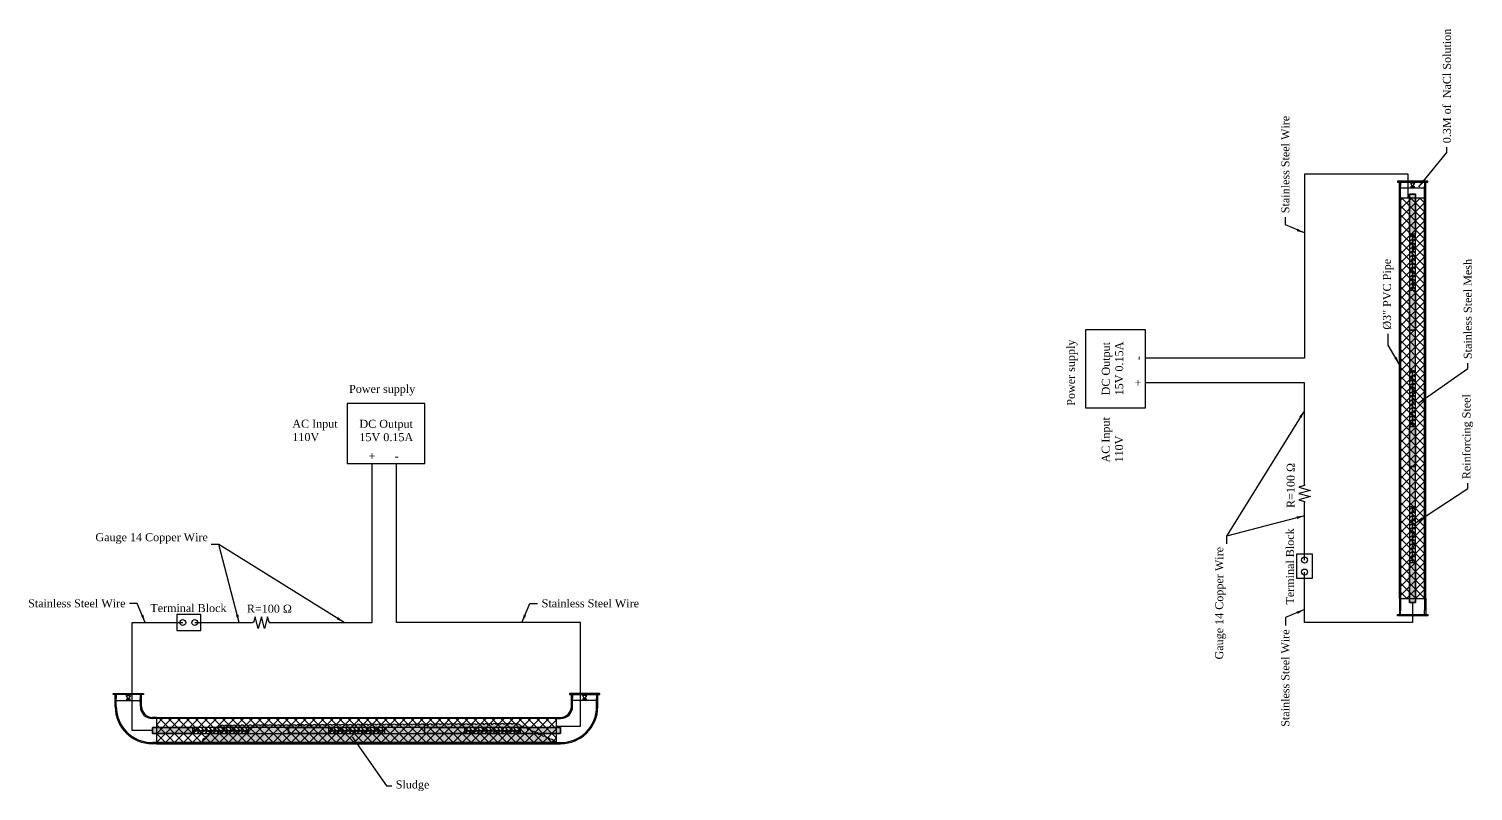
# Model space of a CAD drawing. Header units: metres. Extents: x -35 to 1129, y -141 to 51.
# Drawn here: x 948.3 to 1128.7, y -44.2 to 51 of the extents above; entities that cross this region are included whole.
import ezdxf

# ---------------------------------------------------------------- set-up
doc = ezdxf.new("R2010")
doc.units = ezdxf.units.M
for name, color, linetype in [('L01', 1, 'Continuous'), ('L02', 2, 'Continuous'), ('L03', 3, 'Continuous'), ('L04', 4, 'Continuous'), ('L05', 5, 'Continuous'), ('L252', 252, 'Continuous')]:
    doc.layers.add(name, color=color, linetype=linetype)
doc.styles.add('TNR', font='times.ttf')
doc.linetypes.add('ZIGZAG', pattern='A,0.00254,-5.08,[131,ltypeshp.shx,S=5.08,R=0,X=-5.08,Y=0],-10.16,[131,ltypeshp.shx,S=5.08,R=180,X=5.08,Y=0],-5.08', length=20.32254)
doc.dimstyles.new('Annnotation_01', dxfattribs={"dimtxt": 1, "dimasz": 1, "dimexe": 0.25, "dimexo": 0.25, "dimgap": 0.5, "dimtad": 0, "dimtih": 1, "dimtoh": 1, "dimdec": 4, "dimzin": 0, "dimdsep": 46, "dimtxsty": 'TNR', "dimcen": 0.25, "dimadec": 0, "dimazin": 0, "dimtfac": 1, "dimtdec": 4, "dimtofl": 0, "dimtmove": 0, "dimatfit": 3, "dimfxl": 1, "dimtolj": 1, "dimtzin": 0, "dimarcsym": 0})
doc.dimstyles.new('Annnotation_02', dxfattribs={"dimtxt": 0.25, "dimasz": 0.25, "dimexe": 0.0625, "dimexo": 0.0625, "dimgap": 0.125, "dimtad": 0, "dimtih": 1, "dimtoh": 1, "dimdec": 4, "dimzin": 0, "dimdsep": 46, "dimtxsty": 'TNR', "dimcen": 0.0625, "dimclrd": 1, "dimclre": 1, "dimclrt": 3, "dimazin": 0, "dimtfac": 1, "dimtdec": 4, "dimtofl": 0, "dimtmove": 0, "dimatfit": 3, "dimfxl": 1, "dimtfillclr": 1, "dimtolj": 1, "dimtzin": 0, "dimarcsym": 0})

msp = doc.modelspace()

# ---------------------------------------------------------------- hatches: boundary and pattern name
at = {"layer": 'L01'}
h = msp.add_hatch(dxfattribs=at)
h.set_pattern_fill('ANSI37', color=256, scale=0.25, angle=180)
h.set_pattern_definition([(225, (1082.7891, -15.1103), (0.561266, -0.561266), []), (315, (1082.7891, -15.1103), (0.561266, 0.561266), [])])
h.paths.add_polyline_path([(1122.63825, 29.81792), (1119.63825, 29.81792), (1119.63825, -20.18208), (1122.63825, -20.18208)])
h = msp.add_hatch(dxfattribs=at)
h.set_pattern_fill('ANSI37', color=256, scale=0.25, angle=90)
h.set_pattern_definition([(135, (969.2787, 1.6671), (-0.561266, -0.561266), []), (225, (969.2787, 1.6671), (0.561266, -0.561266), [])])
h.paths.add_polyline_path([(1014.20694, -38.18208), (1014.20694, -35.18208), (964.20694, -35.18208), (964.20694, -38.18208)])
at = {"layer": 'L05'}
h = msp.add_hatch(color=251, dxfattribs=at)
h.dxf.hatch_style = 1
h.paths.add_polyline_path([(1121.51325, 30.31792), (1120.76325, 30.31792), (1120.76325, 25.31792), (1121.51325, 25.31792)])
h = msp.add_hatch(color=251, dxfattribs=at)
h.dxf.hatch_style = 1
h.paths.add_polyline_path([(1121.51325, 18.31792), (1120.76325, 18.31792), (1120.76325, 13.31792), (1121.51325, 13.31792)])
h = msp.add_hatch(color=251, dxfattribs=at)
h.dxf.hatch_style = 1
h.paths.add_polyline_path([(1121.51325, 13.31792), (1120.76325, 13.31792), (1120.76325, 8.31792), (1121.51325, 8.31792)])
h = msp.add_hatch(color=251, dxfattribs=at)
h.dxf.hatch_style = 1
h.paths.add_polyline_path([(1121.51325, 1.31792), (1120.76325, 1.31792), (1120.76325, -3.68208), (1121.51325, -3.68208)])
h = msp.add_hatch(color=251, dxfattribs=at)
h.dxf.hatch_style = 1
h.paths.add_polyline_path([(1121.51325, -3.68208), (1120.76325, -3.68208), (1120.76325, -8.68208), (1121.51325, -8.68208)])
h = msp.add_hatch(color=251, dxfattribs=at)
h.dxf.hatch_style = 1
h.paths.add_polyline_path([(1121.51325, -15.68208), (1120.76325, -15.68208), (1120.76325, -20.68208), (1121.51325, -20.68208)])
h = msp.add_hatch(color=251, dxfattribs=at)
h.dxf.hatch_style = 1
h.paths.add_polyline_path([(968.70694, -37.05708), (968.70694, -36.30708), (963.70694, -36.30708), (963.70694, -37.05708)])
h = msp.add_hatch(color=251, dxfattribs=at)
h.dxf.hatch_style = 1
h.paths.add_polyline_path([(980.70694, -37.05708), (980.70694, -36.30708), (975.70694, -36.30708), (975.70694, -37.05708)])
h = msp.add_hatch(color=251, dxfattribs=at)
h.dxf.hatch_style = 1
h.paths.add_polyline_path([(985.70694, -37.05708), (985.70694, -36.30708), (980.70694, -36.30708), (980.70694, -37.05708)])
h = msp.add_hatch(color=251, dxfattribs=at)
h.dxf.hatch_style = 1
h.paths.add_polyline_path([(997.70694, -37.05708), (997.70694, -36.30708), (992.70694, -36.30708), (992.70694, -37.05708)])
h = msp.add_hatch(color=251, dxfattribs=at)
h.dxf.hatch_style = 1
h.paths.add_polyline_path([(1002.70694, -37.05708), (1002.70694, -36.30708), (997.70694, -36.30708), (997.70694, -37.05708)])
h = msp.add_hatch(color=251, dxfattribs=at)
h.dxf.hatch_style = 1
h.paths.add_polyline_path([(1014.70694, -37.05708), (1014.70694, -36.30708), (1009.70694, -36.30708), (1009.70694, -37.05708)])
at = {"layer": 'L252', "transparency": 33554526}
h = msp.add_hatch(color=256, dxfattribs=at)
h.dxf.hatch_style = 1
h.paths.add_polyline_path([(1010.64884, -36.58877, 0.52056705), (1010.1925, -36.38443, 0.52056705), (1009.73616, -36.18008, 0.52056705), (1009.17588, -35.92919, 0.52056705), (1008.67588, -35.93194, 0.52056705), (1008.17589, -35.93469, 0.52056705), (1007.6759, -35.93745, 0.52056705), (1007.17591, -35.9402, 0.52056705), (1006.67591, -35.94295, 0.52056705), (1006.17592, -35.9457, 0.52056705), (1005.67593, -35.94846, 0.52056705), (1005.17594, -35.95121, 0.52056705), (1004.67594, -35.95396, 0.52056705), (1004.17595, -35.95672, 0.52056705), (1003.67596, -35.95947, 0.52056705), (1003.17597, -35.96222, 0.52056705), (1002.67597, -35.96498, 0.52056705), (1002.17598, -35.96773, 0.52056705), (1001.67599, -35.97048, 0.52056705), (1001.176, -35.97323, 0.52056705), (1000.67601, -35.97599, 0.52056705), (1000.17601, -35.97874, 0.52056705), (999.67602, -35.98149, 0.52056705), (999.17603, -35.98425, 0.52056705), (998.67604, -35.987, 0.52056705), (998.17604, -35.98975, 0.52056705), (997.67605, -35.9925, 0.52056705), (997.17606, -35.99526, 0.52056705), (996.67607, -35.99801, 0.52056705), (996.17607, -36.00076, 0.52056705), (995.67608, -36.00352, 0.52056705), (995.17609, -36.00627, 0.52056705), (994.6761, -36.00902, 0.52056705), (994.1761, -36.01178, 0.52056705), (993.67611, -36.01453, 0.52056705), (993.17612, -36.01728, 0.52056705), (992.67613, -36.02003, 0.52056705), (992.17613, -36.02279, 0.52056705), (991.67614, -36.02554, 0.52056705), (991.17615, -36.02829, 0.52056705), (990.67616, -36.03105, 0.52056705), (990.17616, -36.0338, 0.52056705), (989.67617, -36.03655, 0.52056705), (989.17618, -36.03931, 0.52056705), (988.67619, -36.04206, 0.52056705), (988.17619, -36.04481, 0.52056705), (987.6762, -36.04756, 0.52056705), (987.17621, -36.05032, 0.52056705), (986.67622, -36.05307, 0.52056705), (986.17622, -36.05582, 0.52056705), (985.67623, -36.05858, 0.52056705), (985.17624, -36.06133, 0.52056705), (984.67625, -36.06408, 0.52056705), (984.17626, -36.06684, 0.52056705), (983.67626, -36.06959, 0.52056705), (983.17627, -36.07234, 0.52056705), (982.67628, -36.07509, 0.52056705), (982.17629, -36.07785, 0.52056705), (981.67629, -36.0806, 0.52056705), (981.1763, -36.08335, 0.52056705), (980.67631, -36.08611, 0.52056705), (980.17632, -36.08886, 0.52056705), (979.67632, -36.09161, 0.52056705), (979.17633, -36.09436, 0.52056705), (978.67634, -36.09712, 0.52056705), (978.17635, -36.09987, 0.52056705), (977.67635, -36.10262, 0.52056705), (977.17636, -36.10538, 0.52056705), (976.67637, -36.10813, 0.52056705), (976.17638, -36.11088, 0.52056705), (975.67638, -36.11364, 0.52056705), (975.17639, -36.11639, 0.52056705), (974.6764, -36.11914, 0.52056705), (974.17641, -36.12189, 0.52056705), (973.67641, -36.12465, 0.52056705), (973.17642, -36.1274, 0.52056705), (972.67643, -36.13015, 0.52056705), (972.17644, -36.13291, 0.52056705), (971.75376, -36.32796, 0.52056705), (971.39103, -36.67209, 0.52056705), (971.0283, -37.01622, 0.52056705), (970.66557, -37.36035, 0.52056705), (970.30284, -37.70448, 0.52056705), (969.9401, -38.04861, 0.52056705), (970.10549, -38.18208, 0.52056705), (970.60549, -38.18208, 0.52056705), (971.10549, -38.18208, 0.52056705), (971.60549, -38.18208, 0.52056705), (972.10549, -38.18208, 0.52056705), (972.60549, -38.18208, 0.52056705), (973.10549, -38.18208, 0.52056705), (973.60549, -38.18208, 0.52056705), (974.10549, -38.18208, 0.52056705), (974.60549, -38.18208, 0.52056705), (975.10549, -38.18208, 0.52056705), (975.60549, -38.18208, 0.52056705), (976.10549, -38.18208, 0.52056705), (976.60549, -38.18208, 0.52056705), (977.10549, -38.18208, 0.52056705), (977.60549, -38.18208, 0.52056705), (978.10549, -38.18208, 0.52056705), (978.60549, -38.18208, 0.52056705), (979.10549, -38.18208, 0.52056705), (979.60549, -38.18208, 0.52056705), (980.10549, -38.18208, 0.52056705), (980.60549, -38.18208, 0.52056705), (981.10549, -38.18208, 0.52056705), (981.60549, -38.18208, 0.52056705), (982.10549, -38.18208, 0.52056705), (982.60549, -38.18208, 0.52056705), (983.10549, -38.18208, 0.52056705), (983.60549, -38.18208, 0.52056705), (984.10549, -38.18208, 0.52056705), (984.60549, -38.18208, 0.52056705), (985.10549, -38.18208, 0.52056705), (985.60549, -38.18208, 0.52056705), (986.10549, -38.18208, 0.52056705), (986.60549, -38.18208, 0.52056705), (987.10549, -38.18208, 0.52056705), (987.60549, -38.18208, 0.52056705), (988.10549, -38.18208, 0.52056705), (988.60549, -38.18208, 0.52056705), (989.10549, -38.18208, 0.52056705), (989.60549, -38.18208, 0.52056705), (990.10549, -38.18208, 0.52056705), (990.60549, -38.18208, 0.52056705), (991.10549, -38.18208, 0.52056705), (991.60549, -38.18208, 0.52056705), (992.10549, -38.18208, 0.52056705), (992.60549, -38.18208, 0.52056705), (993.10549, -38.18208, 0.52056705), (993.60549, -38.18208, 0.52056705), (994.10549, -38.18208, 0.52056705), (994.60549, -38.18208, 0.52056705), (995.10549, -38.18208, 0.52056705), (995.60549, -38.18208, 0.52056705), (996.10549, -38.18208, 0.52056705), (996.60549, -38.18208, 0.52056705), (997.10549, -38.18208, 0.52056705), (997.60549, -38.18208, 0.52056705), (998.10549, -38.18208, 0.52056705), (998.60549, -38.18208, 0.52056705), (999.10549, -38.18208, 0.52056705), (999.60549, -38.18208, 0.52056705), (1000.10549, -38.18208, 0.52056705), (1000.60549, -38.18208, 0.52056705), (1001.10549, -38.18208, 0.52056705), (1001.60549, -38.18208, 0.52056705), (1002.10549, -38.18208, 0.52056705), (1002.60549, -38.18208, 0.52056705), (1003.10549, -38.18208, 0.52056705), (1003.60549, -38.18208, 0.52056705), (1004.10549, -38.18208, 0.52056705), (1004.60549, -38.18208, 0.52056705), (1005.10549, -38.18208, 0.52056705), (1005.60549, -38.18208, 0.52056705), (1006.10549, -38.18208, 0.52056705), (1006.60549, -38.18208, 0.52056705), (1007.10549, -38.18208, 0.52056705), (1007.60549, -38.18208, 0.52056705), (1008.10549, -38.18208, 0.52056705), (1008.60549, -38.18208, 0.52056705), (1009.10549, -38.18208, 0.52056705), (1009.60549, -38.18208, 0.52056705), (1010.10549, -38.18208, 0.52056705), (1010.60549, -38.18208, 0.52056705), (1011.10549, -38.18208, 0.52056705), (1011.60549, -38.18208, 0.52056705), (1012.10549, -38.18208, 0.52056705), (1012.60549, -38.18208, 0.52056705), (1013.10549, -38.18208, 0.52056705), (1013.60549, -38.18208, 0.52056705), (1014.10549, -38.18208, 0.52056705), (1013.84319, -38.0192, 0.52056705), (1013.38685, -37.81485, 0.52056705), (1012.93052, -37.6105, 0.52056705), (1012.47418, -37.40616, 0.52056705), (1012.01784, -37.20181, 0.52056705), (1011.56151, -36.99747, 0.52056705), (1011.10517, -36.79312, 0.52056705)])

# ---------------------------------------------------------------- linework, layer by layer
at = {"layer": 'L01'}
for p, q in [((1121.11325, 18.31792), (1121.11325, 25.31792)), ((1121.16325, 18.31792), (1121.16325, 25.31792)), ((1120.76325, 24.99292), (1121.11325, 25.19499)), ((1120.76325, 24.94292), (1121.11325, 25.14499)), ((1120.76325, 24.49292), (1121.11325, 24.69499)), ((1120.76325, 24.44292), (1121.11325, 24.64499)), ((1120.76325, 23.99292), (1121.11325, 24.19499)), ((1120.76325, 23.94292), (1121.11325, 24.14499)), ((1120.76325, 23.49292), (1121.11325, 23.69499)), ((1120.76325, 23.44292), (1121.11325, 23.64499)), ((1121.51325, 25.00542), (1121.16325, 25.20749)), ((1121.51325, 24.95542), (1121.16325, 25.15749)), ((1121.51325, 24.50542), (1121.16325, 24.70749)), ((1121.51325, 24.45542), (1121.16325, 24.65749)), ((1121.51325, 24.00542), (1121.16325, 24.20749)), ((1121.51325, 23.95542), (1121.16325, 24.15749)), ((1121.51325, 23.50542), (1121.16325, 23.70749)), ((1121.51325, 23.45542), (1121.16325, 23.65749)), ((1120.76325, 22.99292), (1121.11325, 23.19499)), ((1120.76325, 22.94292), (1121.11325, 23.14499)), ((1120.76325, 22.49292), (1121.11325, 22.69499)), ((1120.76325, 22.44292), (1121.11325, 22.64499)), ((1120.76325, 21.99292), (1121.11325, 22.19499)), ((1120.76325, 21.94292), (1121.11325, 22.14499)), ((1120.76325, 21.49292), (1121.11325, 21.69499)), ((1121.51325, 23.00542), (1121.16325, 23.20749)), ((1121.51325, 22.95542), (1121.16325, 23.15749)), ((1121.51325, 22.50542), (1121.16325, 22.70749)), ((1121.51325, 22.45542), (1121.16325, 22.65749)), ((1121.51325, 22.00542), (1121.16325, 22.20749)), ((1121.51325, 21.95542), (1121.16325, 22.15749)), ((1121.51325, 21.50542), (1121.16325, 21.70749)), ((1121.51325, 21.45542), (1121.16325, 21.65749)), ((1120.76325, 21.44292), (1121.11325, 21.64499)), ((1120.76325, 20.99292), (1121.11325, 21.19499)), ((1120.76325, 20.94292), (1121.11325, 21.14499)), ((1120.76325, 20.49292), (1121.11325, 20.69499)), ((1120.76325, 20.44292), (1121.11325, 20.64499)), ((1120.76325, 19.99292), (1121.11325, 20.19499)), ((1120.76325, 19.94292), (1121.11325, 20.14499)), ((1121.51325, 21.00542), (1121.16325, 21.20749)), ((1121.51325, 20.95542), (1121.16325, 21.15749)), ((1121.51325, 20.50542), (1121.16325, 20.70749)), ((1121.51325, 20.45542), (1121.16325, 20.65749)), ((1121.51325, 20.00542), (1121.16325, 20.20749)), ((1121.51325, 19.95542), (1121.16325, 20.15749)), ((1120.76325, 19.49292), (1121.11325, 19.69499)), ((1120.76325, 19.44292), (1121.11325, 19.64499)), ((1120.76325, 18.99292), (1121.11325, 19.19499)), ((1120.76325, 18.94292), (1121.11325, 19.14499)), ((1120.76325, 18.49292), (1121.11325, 18.69499)), ((1120.76325, 18.44292), (1121.11325, 18.64499)), ((1121.51325, 19.50542), (1121.16325, 19.70749)), ((1121.51325, 19.45542), (1121.16325, 19.65749)), ((1121.51325, 19.00542), (1121.16325, 19.20749)), ((1121.51325, 18.95542), (1121.16325, 19.15749)), ((1121.51325, 18.50542), (1121.16325, 18.70749)), ((1121.51325, 18.45542), (1121.16325, 18.65749)), ((1107.63825, 9.83868), (1087.78139, 9.83868)), ((1120.76325, 7.99292), (1121.11325, 8.19499)), ((1120.76325, 7.94292), (1121.11325, 8.14499)), ((1120.76325, 7.49292), (1121.11325, 7.69499)), ((1120.76325, 7.44292), (1121.11325, 7.64499)), ((1121.11325, 1.31792), (1121.11325, 8.31792)), ((1121.16325, 1.31792), (1121.16325, 8.31792)), ((1121.51325, 8.00542), (1121.16325, 8.20749)), ((1121.51325, 7.95542), (1121.16325, 8.15749)), ((1121.51325, 7.50542), (1121.16325, 7.70749)), ((1121.51325, 7.45542), (1121.16325, 7.65749)), ((1107.63825, 6.76162), (1087.78139, 6.76162)), ((1107.63825, -6.08181), (1107.63825, 6.76162)), ((1120.76325, 6.99292), (1121.11325, 7.19499)), ((1120.76325, 6.94292), (1121.11325, 7.14499)), ((1120.76325, 6.49292), (1121.11325, 6.69499)), ((1120.76325, 6.44292), (1121.11325, 6.64499)), ((1120.76325, 5.99292), (1121.11325, 6.19499)), ((1120.76325, 5.94292), (1121.11325, 6.14499)), ((1120.76325, 5.49292), (1121.11325, 5.69499)), ((1120.76325, 5.44292), (1121.11325, 5.64499)), ((1121.51325, 7.00542), (1121.16325, 7.20749)), ((1121.51325, 6.95542), (1121.16325, 7.15749)), ((1121.51325, 6.50542), (1121.16325, 6.70749)), ((1121.51325, 6.45542), (1121.16325, 6.65749)), ((1121.51325, 6.00542), (1121.16325, 6.20749)), ((1121.51325, 5.95542), (1121.16325, 6.15749)), ((1121.51325, 5.50542), (1121.16325, 5.70749)), ((1121.51325, 5.45542), (1121.16325, 5.65749)), ((1120.76325, 4.99292), (1121.11325, 5.19499)), ((1120.76325, 4.94292), (1121.11325, 5.14499)), ((1120.76325, 4.49292), (1121.11325, 4.69499)), ((1120.76325, 4.44292), (1121.11325, 4.64499)), ((1120.76325, 3.99292), (1121.11325, 4.19499)), ((1120.76325, 3.94292), (1121.11325, 4.14499)), ((1120.76325, 3.49292), (1121.11325, 3.69499)), ((1120.76325, 3.44292), (1121.11325, 3.64499)), ((1121.51325, 5.00542), (1121.16325, 5.20749)), ((1121.51325, 4.95542), (1121.16325, 5.15749)), ((1121.51325, 4.50542), (1121.16325, 4.70749)), ((1121.51325, 4.45542), (1121.16325, 4.65749)), ((1121.51325, 4.00542), (1121.16325, 4.20749)), ((1121.51325, 3.95542), (1121.16325, 4.15749)), ((1121.51325, 3.50542), (1121.16325, 3.70749)), ((1121.51325, 3.45542), (1121.16325, 3.65749)), ((1120.76325, 2.99292), (1121.11325, 3.19499)), ((1120.76325, 2.94292), (1121.11325, 3.14499)), ((1120.76325, 2.49292), (1121.11325, 2.69499)), ((1120.76325, 2.44292), (1121.11325, 2.64499)), ((1120.76325, 1.99292), (1121.11325, 2.19499)), ((1120.76325, 1.94292), (1121.11325, 2.14499)), ((1121.51325, 3.00542), (1121.16325, 3.20749)), ((1121.51325, 2.95542), (1121.16325, 3.15749)), ((1121.51325, 2.50542), (1121.16325, 2.70749)), ((1121.51325, 2.45542), (1121.16325, 2.65749)), ((1121.51325, 2.00542), (1121.16325, 2.20749)), ((1121.51325, 1.95542), (1121.16325, 2.15749)), ((1120.76325, 1.49292), (1121.11325, 1.69499)), ((1120.76325, 1.44292), (1121.11325, 1.64499)), ((1121.51325, 1.50542), (1121.16325, 1.70749)), ((1121.51325, 1.45542), (1121.16325, 1.65749)), ((991.15064, -23.18208), (991.15064, -3.32522)), ((994.22769, -23.18208), (994.22769, -3.32522)), ((1107.63825, -15.37717), (1107.63825, -8.17535)), ((1120.76325, -9.00708), (1121.11325, -8.80501)), ((1120.76325, -9.05708), (1121.11325, -8.85501)), ((1121.11325, -15.68208), (1121.11325, -8.68208)), ((1121.16325, -15.68208), (1121.16325, -8.68208)), ((1121.51325, -8.99458), (1121.16325, -8.79251)), ((1121.51325, -9.04458), (1121.16325, -8.84251)), ((1120.76325, -9.50708), (1121.11325, -9.30501)), ((1120.76325, -9.55708), (1121.11325, -9.35501)), ((1120.76325, -10.00708), (1121.11325, -9.80501)), ((1120.76325, -10.05708), (1121.11325, -9.85501)), ((1120.76325, -10.50708), (1121.11325, -10.30501)), ((1120.76325, -10.55708), (1121.11325, -10.35501)), ((1120.76325, -11.00708), (1121.11325, -10.80501)), ((1121.51325, -9.49458), (1121.16325, -9.29251)), ((1121.51325, -9.54458), (1121.16325, -9.34251)), ((1121.51325, -9.99458), (1121.16325, -9.79251)), ((1121.51325, -10.04458), (1121.16325, -9.84251)), ((1121.51325, -10.49458), (1121.16325, -10.29251)), ((1121.51325, -10.54458), (1121.16325, -10.34251)), ((1121.51325, -10.99458), (1121.16325, -10.79251)), ((1120.76325, -11.05708), (1121.11325, -10.85501)), ((1120.76325, -11.50708), (1121.11325, -11.30501)), ((1120.76325, -11.55708), (1121.11325, -11.35501)), ((1120.76325, -12.00708), (1121.11325, -11.80501)), ((1120.76325, -12.05708), (1121.11325, -11.85501)), ((1120.76325, -12.50708), (1121.11325, -12.30501)), ((1120.76325, -12.55708), (1121.11325, -12.35501)), ((1121.51325, -11.04458), (1121.16325, -10.84251)), ((1121.51325, -11.49458), (1121.16325, -11.29251)), ((1121.51325, -11.54458), (1121.16325, -11.34251)), ((1121.51325, -11.99458), (1121.16325, -11.79251)), ((1121.51325, -12.04458), (1121.16325, -11.84251)), ((1121.51325, -12.49458), (1121.16325, -12.29251)), ((1121.51325, -12.54458), (1121.16325, -12.34251)), ((1120.76325, -13.00708), (1121.11325, -12.80501)), ((1120.76325, -13.05708), (1121.11325, -12.85501)), ((1120.76325, -13.50708), (1121.11325, -13.30501)), ((1120.76325, -13.55708), (1121.11325, -13.35501)), ((1120.76325, -14.00708), (1121.11325, -13.80501)), ((1120.76325, -14.05708), (1121.11325, -13.85501)), ((1120.76325, -14.50708), (1121.11325, -14.30501)), ((1120.76325, -14.55708), (1121.11325, -14.35501)), ((1121.51325, -12.99458), (1121.16325, -12.79251)), ((1121.51325, -13.04458), (1121.16325, -12.84251)), ((1121.51325, -13.49458), (1121.16325, -13.29251)), ((1121.51325, -13.54458), (1121.16325, -13.34251)), ((1121.51325, -13.99458), (1121.16325, -13.79251)), ((1121.51325, -14.04458), (1121.16325, -13.84251)), ((1121.51325, -14.49458), (1121.16325, -14.29251)), ((1121.51325, -14.54458), (1121.16325, -14.34251)), ((1120.76325, -15.00708), (1121.11325, -14.80501)), ((1120.76325, -15.05708), (1121.11325, -14.85501)), ((1120.76325, -15.50708), (1121.11325, -15.30501)), ((1120.76325, -15.55708), (1121.11325, -15.35501)), ((1121.51325, -14.99458), (1121.16325, -14.79251)), ((1121.51325, -15.04458), (1121.16325, -14.84251)), ((1121.51325, -15.49458), (1121.16325, -15.29251)), ((1121.51325, -15.54458), (1121.16325, -15.34251)), ((1107.63825, -23.18208), (1107.63825, -16.87717)), ((1121.13825, -20.68208), (1121.13825, -23.18208)), ((961.20694, -36.68208), (961.20694, -23.18208)), ((961.20694, -23.18208), (967.51185, -23.18208)), ((969.01185, -23.18208), (976.21367, -23.18208)), ((978.3072, -23.18208), (991.15064, -23.18208)), ((1121.13825, -23.18208), (1107.63825, -23.18208)), ((963.70694, -36.68208), (961.20694, -36.68208)), ((968.70694, -36.65708), (975.70694, -36.65708)), ((968.70694, -36.70708), (975.70694, -36.70708)), ((968.83194, -36.30708), (969.03401, -36.65708)), ((968.84444, -37.05708), (969.04651, -36.70708)), ((968.88194, -36.30708), (969.08401, -36.65708)), ((968.89444, -37.05708), (969.09651, -36.70708)), ((969.33194, -36.30708), (969.53401, -36.65708)), ((969.34444, -37.05708), (969.54651, -36.70708)), ((969.38194, -36.30708), (969.58401, -36.65708)), ((969.39444, -37.05708), (969.59651, -36.70708)), ((969.83194, -36.30708), (970.03401, -36.65708)), ((969.84444, -37.05708), (970.04651, -36.70708)), ((969.88194, -36.30708), (970.08401, -36.65708)), ((969.89444, -37.05708), (970.09651, -36.70708)), ((970.33194, -36.30708), (970.53401, -36.65708)), ((970.34444, -37.05708), (970.54651, -36.70708)), ((970.38194, -36.30708), (970.58401, -36.65708)), ((970.39444, -37.05708), (970.59651, -36.70708)), ((970.83194, -36.30708), (971.03401, -36.65708)), ((970.84444, -37.05708), (971.04651, -36.70708)), ((970.88194, -36.30708), (971.08401, -36.65708)), ((970.89444, -37.05708), (971.09651, -36.70708)), ((971.33194, -36.30708), (971.53401, -36.65708)), ((971.34444, -37.05708), (971.54651, -36.70708)), ((971.38194, -36.30708), (971.58401, -36.65708)), ((971.39444, -37.05708), (971.59651, -36.70708)), ((971.83194, -36.30708), (972.03401, -36.65708)), ((971.84444, -37.05708), (972.04651, -36.70708)), ((971.88194, -36.30708), (972.08401, -36.65708)), ((971.89444, -37.05708), (972.09651, -36.70708)), ((972.33194, -36.30708), (972.53401, -36.65708)), ((972.34444, -37.05708), (972.54651, -36.70708)), ((972.38194, -36.30708), (972.58401, -36.65708)), ((972.39444, -37.05708), (972.59651, -36.70708)), ((972.83194, -36.30708), (973.03401, -36.65708)), ((972.84444, -37.05708), (973.04651, -36.70708)), ((972.88194, -36.30708), (973.08401, -36.65708)), ((972.89444, -37.05708), (973.09651, -36.70708)), ((973.33194, -36.30708), (973.53401, -36.65708)), ((973.34444, -37.05708), (973.54651, -36.70708)), ((973.38194, -36.30708), (973.58401, -36.65708)), ((973.39444, -37.05708), (973.59651, -36.70708)), ((973.83194, -36.30708), (974.03401, -36.65708)), ((973.84444, -37.05708), (974.04651, -36.70708)), ((973.88194, -36.30708), (974.08401, -36.65708)), ((973.89444, -37.05708), (974.09651, -36.70708)), ((974.33194, -36.30708), (974.53401, -36.65708)), ((974.34444, -37.05708), (974.54651, -36.70708)), ((974.38194, -36.30708), (974.58401, -36.65708)), ((974.39444, -37.05708), (974.59651, -36.70708)), ((974.83194, -36.30708), (975.03401, -36.65708)), ((974.84444, -37.05708), (975.04651, -36.70708)), ((974.88194, -36.30708), (975.08401, -36.65708)), ((974.89444, -37.05708), (975.09651, -36.70708)), ((975.33194, -36.30708), (975.53401, -36.65708)), ((975.34444, -37.05708), (975.54651, -36.70708)), ((975.38194, -36.30708), (975.58401, -36.65708)), ((975.39444, -37.05708), (975.59651, -36.70708)), ((985.70694, -36.65708), (992.70694, -36.65708)), ((985.70694, -36.70708), (992.70694, -36.70708)), ((985.83194, -36.30708), (986.03401, -36.65708)), ((985.84444, -37.05708), (986.04651, -36.70708)), ((985.88194, -36.30708), (986.08401, -36.65708)), ((985.89444, -37.05708), (986.09651, -36.70708)), ((986.33194, -36.30708), (986.53401, -36.65708)), ((986.34444, -37.05708), (986.54651, -36.70708)), ((986.38194, -36.30708), (986.58401, -36.65708)), ((986.39444, -37.05708), (986.59651, -36.70708)), ((986.83194, -36.30708), (987.03401, -36.65708)), ((986.84444, -37.05708), (987.04651, -36.70708)), ((986.88194, -36.30708), (987.08401, -36.65708)), ((986.89444, -37.05708), (987.09651, -36.70708)), ((987.33194, -36.30708), (987.53401, -36.65708)), ((987.34444, -37.05708), (987.54651, -36.70708)), ((987.38194, -36.30708), (987.58401, -36.65708)), ((987.39444, -37.05708), (987.59651, -36.70708)), ((987.83194, -36.30708), (988.03401, -36.65708)), ((987.84444, -37.05708), (988.04651, -36.70708)), ((987.88194, -36.30708), (988.08401, -36.65708)), ((987.89444, -37.05708), (988.09651, -36.70708)), ((988.33194, -36.30708), (988.53401, -36.65708)), ((988.34444, -37.05708), (988.54651, -36.70708)), ((988.38194, -36.30708), (988.58401, -36.65708)), ((988.39444, -37.05708), (988.59651, -36.70708)), ((988.83194, -36.30708), (989.03401, -36.65708)), ((988.84444, -37.05708), (989.04651, -36.70708)), ((988.88194, -36.30708), (989.08401, -36.65708)), ((988.89444, -37.05708), (989.09651, -36.70708)), ((989.33194, -36.30708), (989.53401, -36.65708)), ((989.34444, -37.05708), (989.54651, -36.70708)), ((989.38194, -36.30708), (989.58401, -36.65708)), ((989.39444, -37.05708), (989.59651, -36.70708)), ((989.83194, -36.30708), (990.03401, -36.65708)), ((989.84444, -37.05708), (990.04651, -36.70708)), ((989.88194, -36.30708), (990.08401, -36.65708)), ((989.89444, -37.05708), (990.09651, -36.70708)), ((990.33194, -36.30708), (990.53401, -36.65708)), ((990.34444, -37.05708), (990.54651, -36.70708)), ((990.38194, -36.30708), (990.58401, -36.65708)), ((990.39444, -37.05708), (990.59651, -36.70708)), ((990.83194, -36.30708), (991.03401, -36.65708)), ((990.84444, -37.05708), (991.04651, -36.70708)), ((990.88194, -36.30708), (991.08401, -36.65708)), ((990.89444, -37.05708), (991.09651, -36.70708)), ((991.33194, -36.30708), (991.53401, -36.65708)), ((991.34444, -37.05708), (991.54651, -36.70708)), ((991.38194, -36.30708), (991.58401, -36.65708)), ((991.39444, -37.05708), (991.59651, -36.70708)), ((991.83194, -36.30708), (992.03401, -36.65708)), ((991.84444, -37.05708), (992.04651, -36.70708)), ((991.88194, -36.30708), (992.08401, -36.65708)), ((991.89444, -37.05708), (992.09651, -36.70708)), ((992.33194, -36.30708), (992.53401, -36.65708)), ((992.34444, -37.05708), (992.54651, -36.70708)), ((992.38194, -36.30708), (992.58401, -36.65708)), ((992.39444, -37.05708), (992.59651, -36.70708)), ((1002.70694, -36.65708), (1009.70694, -36.65708)), ((1002.70694, -36.70708), (1009.70694, -36.70708)), ((1002.83194, -36.30708), (1003.03401, -36.65708)), ((1002.84444, -37.05708), (1003.04651, -36.70708)), ((1002.88194, -36.30708), (1003.08401, -36.65708)), ((1002.89444, -37.05708), (1003.09651, -36.70708)), ((1003.33194, -36.30708), (1003.53401, -36.65708)), ((1003.34444, -37.05708), (1003.54651, -36.70708)), ((1003.38194, -36.30708), (1003.58401, -36.65708)), ((1003.39444, -37.05708), (1003.59651, -36.70708)), ((1003.83194, -36.30708), (1004.03401, -36.65708)), ((1003.84444, -37.05708), (1004.04651, -36.70708)), ((1003.88194, -36.30708), (1004.08401, -36.65708)), ((1003.89444, -37.05708), (1004.09651, -36.70708)), ((1004.33194, -36.30708), (1004.53401, -36.65708)), ((1004.34444, -37.05708), (1004.54651, -36.70708)), ((1004.38194, -36.30708), (1004.58401, -36.65708)), ((1004.39444, -37.05708), (1004.59651, -36.70708)), ((1004.83194, -36.30708), (1005.03401, -36.65708)), ((1004.84444, -37.05708), (1005.04651, -36.70708)), ((1004.88194, -36.30708), (1005.08401, -36.65708)), ((1004.89444, -37.05708), (1005.09651, -36.70708)), ((1005.33194, -36.30708), (1005.53401, -36.65708)), ((1005.34444, -37.05708), (1005.54651, -36.70708)), ((1005.38194, -36.30708), (1005.58401, -36.65708)), ((1005.39444, -37.05708), (1005.59651, -36.70708)), ((1005.83194, -36.30708), (1006.03401, -36.65708)), ((1005.84444, -37.05708), (1006.04651, -36.70708)), ((1005.88194, -36.30708), (1006.08401, -36.65708)), ((1005.89444, -37.05708), (1006.09651, -36.70708)), ((1006.33194, -36.30708), (1006.53401, -36.65708)), ((1006.34444, -37.05708), (1006.54651, -36.70708)), ((1006.38194, -36.30708), (1006.58401, -36.65708)), ((1006.39444, -37.05708), (1006.59651, -36.70708)), ((1006.83194, -36.30708), (1007.03401, -36.65708)), ((1006.84444, -37.05708), (1007.04651, -36.70708)), ((1006.88194, -36.30708), (1007.08401, -36.65708)), ((1006.89444, -37.05708), (1007.09651, -36.70708)), ((1007.33194, -36.30708), (1007.53401, -36.65708)), ((1007.34444, -37.05708), (1007.54651, -36.70708)), ((1007.38194, -36.30708), (1007.58401, -36.65708)), ((1007.39444, -37.05708), (1007.59651, -36.70708)), ((1007.83194, -36.30708), (1008.03401, -36.65708)), ((1007.84444, -37.05708), (1008.04651, -36.70708)), ((1007.88194, -36.30708), (1008.08401, -36.65708)), ((1007.89444, -37.05708), (1008.09651, -36.70708)), ((1008.33194, -36.30708), (1008.53401, -36.65708)), ((1008.34444, -37.05708), (1008.54651, -36.70708)), ((1008.38194, -36.30708), (1008.58401, -36.65708)), ((1008.39444, -37.05708), (1008.59651, -36.70708)), ((1008.83194, -36.30708), (1009.03401, -36.65708)), ((1008.84444, -37.05708), (1009.04651, -36.70708)), ((1008.88194, -36.30708), (1009.08401, -36.65708)), ((1008.89444, -37.05708), (1009.09651, -36.70708)), ((1009.33194, -36.30708), (1009.53401, -36.65708)), ((1009.34444, -37.05708), (1009.54651, -36.70708)), ((1009.38194, -36.30708), (1009.58401, -36.65708)), ((1009.39444, -37.05708), (1009.59651, -36.70708))]:
    msp.add_line(p, q, dxfattribs=at)
at = {"layer": 'L01', "flags": 128}
for points in [[(1120.57386, 29.81792), (1120.57386, 32.81792), (1107.63825, 32.81792), (1107.63825, 9.83868)], [(1014.20694, -36.1177), (1017.20694, -36.1177), (1017.20694, -23.18208), (994.22769, -23.18208)]]:
    msp.add_lwpolyline(points, dxfattribs=at)
at = {"layer": 'L01'}
for points in [[(1122.63825, 29.81792), (1119.63825, 29.81792), (1119.63825, -20.18208), (1122.63825, -20.18208)], [(1014.20694, -38.18208), (1014.20694, -35.18208), (964.20694, -35.18208), (964.20694, -38.18208)]]:
    msp.add_lwpolyline(points, close=True, dxfattribs=at)
at = {"layer": 'L02'}
for points in [[(1087.78139, 3.65117), (1087.78139, 13.37367), (1080.28139, 13.37367), (1080.28139, 3.65117)], [(988.04019, -3.32522), (997.76269, -3.32522), (997.76269, 4.17478), (988.04019, 4.17478)]]:
    msp.add_lwpolyline(points, close=True, dxfattribs=at)
at = {"layer": 'L03'}
for p, q in [((1119.49325, 30.31792), (1119.49325, 31.81792)), ((1119.63825, 30.31792), (1119.64426, 31.31792)), ((1122.63825, 30.31792), (1122.63825, 31.31792)), ((1122.78325, 30.31792), (1122.78325, 31.81792)), ((1119.49325, 29.81792), (1119.49325, 30.31792)), ((1119.63825, 29.81792), (1119.63825, 30.31792)), ((1122.63825, 29.81792), (1122.63825, 30.31792)), ((1122.78325, 29.81792), (1122.78325, 30.31792)), ((1119.49325, -20.18208), (1119.49325, -20.68208)), ((1119.49325, -20.18208), (1119.49325, -20.68208)), ((1119.49325, -20.68208), (1119.49325, -22.18208)), ((1119.63825, -20.18208), (1119.63825, -20.68208)), ((1119.63825, -20.18208), (1119.63825, -20.68208)), ((1119.63825, -20.68208), (1119.64426, -21.68208)), ((1122.63825, -20.18208), (1122.63825, -20.68208)), ((1122.63825, -20.18208), (1122.63825, -20.68208)), ((1122.63825, -20.68208), (1122.63825, -21.68208)), ((1122.78325, -20.18208), (1122.78325, -20.68208)), ((1122.78325, -20.18208), (1122.78325, -20.68208)), ((1122.78325, -20.68208), (1122.78325, -22.18208)), ((959.06194, -33.68208), (959.06194, -32.18208)), ((962.35194, -33.68208), (962.35194, -32.18208)), ((1016.06194, -33.68208), (1016.06194, -32.18208)), ((1019.35194, -33.68208), (1019.35194, -32.18208)), ((959.20694, -33.68208), (959.20694, -32.68208)), ((962.20694, -33.68208), (962.20093, -32.68208)), ((1016.20694, -33.68208), (1016.21295, -32.68208)), ((1019.20694, -33.68208), (1019.20694, -32.68208)), ((964.20694, -35.03708), (963.70694, -35.03708)), ((964.20694, -35.18208), (963.70694, -35.18208)), ((1014.20694, -35.03708), (1014.70694, -35.03708)), ((1014.20694, -35.18208), (1014.70694, -35.18208)), ((964.20694, -38.18208), (963.70694, -38.18208)), ((964.20694, -38.32708), (963.70694, -38.32708)), ((1014.20694, -38.18208), (1014.70694, -38.18208)), ((1014.20694, -38.32708), (1014.70694, -38.32708))]:
    msp.add_line(p, q, dxfattribs=at)
at = {"layer": 'L03', "color": 142, "true_color": 0x00a3e0}
for p, q in [((1122.63825, 31.06792), (1119.64279, 31.0745)), ((1121.40033, 31.23252), (1120.88071, 31.23252)), ((1121.27042, 31.15022), (1121.01062, 31.15022)), ((959.20694, -32.93208), (962.20239, -32.9255)), ((960.44486, -32.76748), (960.96447, -32.76748)), ((960.57476, -32.84978), (960.83457, -32.84978)), ((1019.20694, -32.93208), (1016.21148, -32.9255)), ((1017.96902, -32.76748), (1017.4494, -32.76748)), ((1017.83911, -32.84978), (1017.57931, -32.84978))]:
    msp.add_line(p, q, dxfattribs=at)
at = {"layer": 'L03', "linetype": 'ZIGZAG', "ltscale": 0.005}
for p, q in [((1119.64426, 31.81792), (1119.64426, 31.31792)), ((1122.63825, 31.81792), (1122.63825, 31.31792)), ((1119.64426, -22.18208), (1119.64426, -21.68208)), ((1122.63825, -22.18208), (1122.63825, -21.68208)), ((959.20694, -32.18208), (959.20694, -32.68208)), ((962.20093, -32.18208), (962.20093, -32.68208)), ((1016.21295, -32.18208), (1016.21295, -32.68208)), ((1019.20694, -32.18208), (1019.20694, -32.68208))]:
    msp.add_line(p, q, dxfattribs=at)
at = {"layer": 'L03'}
for points in [[(1123.03926, 31.96292), (1119.24325, 31.96292), (1119.24325, 31.81792), (1123.03926, 31.81792)], [(1119.63825, -20.18208), (1119.49325, -20.18208), (1119.49325, 29.81792), (1119.63825, 29.81792)], [(1122.63825, -20.18208), (1122.78325, -20.18208), (1122.78325, 29.81792), (1122.63825, 29.81792)], [(1108.63825, -17.62717), (1108.63825, -14.62717), (1106.63825, -14.62717), (1106.63825, -17.62717)], [(966.76185, -24.18208), (969.76185, -24.18208), (969.76185, -22.18208), (966.76185, -22.18208)], [(1123.03926, -22.32708), (1119.24325, -22.32708), (1119.24325, -22.18208), (1123.03926, -22.18208)], [(958.80593, -32.03708), (962.60194, -32.03708), (962.60194, -32.18208), (958.80593, -32.18208)], [(1019.60795, -32.03708), (1015.81194, -32.03708), (1015.81194, -32.18208), (1019.60795, -32.18208)], [(964.20694, -35.18208), (964.20694, -35.03708), (1014.20694, -35.03708), (1014.20694, -35.18208)], [(964.20694, -38.18208), (964.20694, -38.32708), (1014.20694, -38.32708), (1014.20694, -38.18208)]]:
    msp.add_lwpolyline(points, close=True, dxfattribs=at)
at = {"layer": 'L03', "color": 142, "true_color": 0x00a3e0, "flags": 128}
for points in [[(1121.14052, 31.23252), (1121.40033, 31.68252), (1120.88071, 31.68252)], [(960.70466, -32.76748), (960.44486, -32.31748), (960.96447, -32.31748)], [(1017.70921, -32.76748), (1017.96902, -32.31748), (1017.4494, -32.31748)]]:
    msp.add_lwpolyline(points, close=True, dxfattribs=at)
at = {"layer": 'L03'}
for points in [[(1107.63825, -5.95681), (1107.63825, -6.08181), (1106.9138, -6.27593), (1108.38825, -6.671), (1106.9138, -7.06608), (1108.38825, -7.46116), (1106.9138, -7.85623), (1107.63825, -8.05035), (1107.63825, -8.17535)], [(978.4322, -23.18208), (978.3072, -23.18208), (978.11309, -22.45764), (977.71801, -23.93208), (977.32294, -22.45764), (976.92786, -23.93208), (976.53278, -22.45764), (976.33867, -23.18208), (976.21367, -23.18208)]]:
    msp.add_lwpolyline(points, dxfattribs=at)
for centre in [(1107.63825, -15.37717), (1107.63825, -16.87717), (967.51185, -23.18208), (969.01185, -23.18208)]:
    msp.add_circle(centre, 0.375, dxfattribs=at)
for centre, radius, start, end in [((963.70694, -33.68208), 4.645, 180, 270), ((963.70694, -33.68208), 4.5, 180, 270), ((963.70694, -33.68208), 1.5, 180, 270), ((963.70694, -33.68208), 1.355, 180, 270), ((1014.70694, -33.68208), 1.5, 270, 0), ((1014.70694, -33.68208), 1.355, 270, 0), ((1014.70694, -33.68208), 4.5, 270, 0), ((1014.70694, -33.68208), 4.645, 270, 0)]:
    msp.add_arc(centre, radius, start, end, dxfattribs=at)
at = {"layer": 'L04'}
for points in [[(1121.51325, 30.31792), (1120.76325, 30.31792), (1120.76325, 13.31792), (1121.51325, 13.31792)], [(1121.51325, 13.31792), (1120.76325, 13.31792), (1120.76325, -3.68208), (1121.51325, -3.68208)], [(1121.51325, -3.68208), (1120.76325, -3.68208), (1120.76325, -20.68208), (1121.51325, -20.68208)], [(980.70694, -37.05708), (980.70694, -36.30708), (963.70694, -36.30708), (963.70694, -37.05708)], [(997.70694, -37.05708), (997.70694, -36.30708), (980.70694, -36.30708), (980.70694, -37.05708)], [(1014.70694, -37.05708), (1014.70694, -36.30708), (997.70694, -36.30708), (997.70694, -37.05708)]]:
    msp.add_lwpolyline(points, close=True, dxfattribs=at)
at = {"layer": 'L05'}
for points in [[(1121.51325, 25.31792), (1120.76325, 25.31792), (1120.76325, 30.31792), (1121.51325, 30.31792)], [(1121.51325, 13.31792), (1120.76325, 13.31792), (1120.76325, 18.31792), (1121.51325, 18.31792)], [(1121.51325, 13.31792), (1120.76325, 13.31792), (1120.76325, 8.31792), (1121.51325, 8.31792)], [(1121.51325, -3.68208), (1120.76325, -3.68208), (1120.76325, 1.31792), (1121.51325, 1.31792)], [(1121.51325, -3.68208), (1120.76325, -3.68208), (1120.76325, -8.68208), (1121.51325, -8.68208)], [(1121.51325, -20.68208), (1120.76325, -20.68208), (1120.76325, -15.68208), (1121.51325, -15.68208)], [(963.70694, -37.05708), (963.70694, -36.30708), (968.70694, -36.30708), (968.70694, -37.05708)], [(980.70694, -37.05708), (980.70694, -36.30708), (975.70694, -36.30708), (975.70694, -37.05708)], [(980.70694, -37.05708), (980.70694, -36.30708), (985.70694, -36.30708), (985.70694, -37.05708)], [(997.70694, -37.05708), (997.70694, -36.30708), (992.70694, -36.30708), (992.70694, -37.05708)], [(997.70694, -37.05708), (997.70694, -36.30708), (1002.70694, -36.30708), (1002.70694, -37.05708)], [(1009.70694, -37.05708), (1009.70694, -36.30708), (1014.70694, -36.30708), (1014.70694, -37.05708)]]:
    msp.add_lwpolyline(points, close=True, dxfattribs=at)
at = {"layer": 'L252', "flags": 128}
msp.add_lwpolyline([(1009.17588, -35.92919, 0.52056705), (1008.67588, -35.93194, 0.52056705), (1008.17589, -35.93469, 0.52056705), (1007.6759, -35.93745, 0.52056705), (1007.17591, -35.9402, 0.52056705), (1006.67591, -35.94295, 0.52056705), (1006.17592, -35.9457, 0.52056705), (1005.67593, -35.94846, 0.52056705), (1005.17594, -35.95121, 0.52056705), (1004.67594, -35.95396, 0.52056705), (1004.17595, -35.95672, 0.52056705), (1003.67596, -35.95947, 0.52056705), (1003.17597, -35.96222, 0.52056705), (1002.67597, -35.96498, 0.52056705), (1002.17598, -35.96773, 0.52056705), (1001.67599, -35.97048, 0.52056705), (1001.176, -35.97323, 0.52056705), (1000.67601, -35.97599, 0.52056705), (1000.17601, -35.97874, 0.52056705), (999.67602, -35.98149, 0.52056705), (999.17603, -35.98425, 0.52056705), (998.67604, -35.987, 0.52056705), (998.17604, -35.98975, 0.52056705), (997.67605, -35.9925, 0.52056705), (997.17606, -35.99526, 0.52056705), (996.67607, -35.99801, 0.52056705), (996.17607, -36.00076, 0.52056705), (995.67608, -36.00352, 0.52056705), (995.17609, -36.00627, 0.52056705), (994.6761, -36.00902, 0.52056705), (994.1761, -36.01178, 0.52056705), (993.67611, -36.01453, 0.52056705), (993.17612, -36.01728, 0.52056705), (992.67613, -36.02003, 0.52056705), (992.17613, -36.02279, 0.52056705), (991.67614, -36.02554, 0.52056705), (991.17615, -36.02829, 0.52056705), (990.67616, -36.03105, 0.52056705), (990.17616, -36.0338, 0.52056705), (989.67617, -36.03655, 0.52056705), (989.17618, -36.03931, 0.52056705), (988.67619, -36.04206, 0.52056705), (988.17619, -36.04481, 0.52056705), (987.6762, -36.04756, 0.52056705), (987.17621, -36.05032, 0.52056705), (986.67622, -36.05307, 0.52056705), (986.17622, -36.05582, 0.52056705), (985.67623, -36.05858, 0.52056705), (985.17624, -36.06133, 0.52056705), (984.67625, -36.06408, 0.52056705), (984.17626, -36.06684, 0.52056705), (983.67626, -36.06959, 0.52056705), (983.17627, -36.07234, 0.52056705), (982.67628, -36.07509, 0.52056705), (982.17629, -36.07785, 0.52056705), (981.67629, -36.0806, 0.52056705), (981.1763, -36.08335, 0.52056705), (980.67631, -36.08611, 0.52056705), (980.17632, -36.08886, 0.52056705), (979.67632, -36.09161, 0.52056705), (979.17633, -36.09436, 0.52056705), (978.67634, -36.09712, 0.52056705), (978.17635, -36.09987, 0.52056705), (977.67635, -36.10262, 0.52056705), (977.17636, -36.10538, 0.52056705), (976.67637, -36.10813, 0.52056705), (976.17638, -36.11088, 0.52056705), (975.67638, -36.11364, 0.52056705), (975.17639, -36.11639, 0.52056705), (974.6764, -36.11914, 0.52056705), (974.17641, -36.12189, 0.52056705), (973.67641, -36.12465, 0.52056705), (973.17642, -36.1274, 0.52056705), (972.67643, -36.13015, 0.52056705), (972.17644, -36.13291, 0.52056705), (971.75376, -36.32796, 0.52056705), (971.39103, -36.67209, 0.52056705), (971.0283, -37.01622, 0.52056705), (970.66557, -37.36035, 0.52056705), (970.30284, -37.70448, 0.52056705), (969.9401, -38.04861, 0.52056705), (970.10549, -38.18208, 0.52056705), (970.60549, -38.18208, 0.52056705), (971.10549, -38.18208, 0.52056705), (971.60549, -38.18208, 0.52056705), (972.10549, -38.18208, 0.52056705), (972.60549, -38.18208, 0.52056705), (973.10549, -38.18208, 0.52056705), (973.60549, -38.18208, 0.52056705), (974.10549, -38.18208, 0.52056705), (974.60549, -38.18208, 0.52056705), (975.10549, -38.18208, 0.52056705), (975.60549, -38.18208, 0.52056705), (976.10549, -38.18208, 0.52056705), (976.60549, -38.18208, 0.52056705), (977.10549, -38.18208, 0.52056705), (977.60549, -38.18208, 0.52056705), (978.10549, -38.18208, 0.52056705), (978.60549, -38.18208, 0.52056705), (979.10549, -38.18208, 0.52056705), (979.60549, -38.18208, 0.52056705), (980.10549, -38.18208, 0.52056705), (980.60549, -38.18208, 0.52056705), (981.10549, -38.18208, 0.52056705), (981.60549, -38.18208, 0.52056705), (982.10549, -38.18208, 0.52056705), (982.60549, -38.18208, 0.52056705), (983.10549, -38.18208, 0.52056705), (983.60549, -38.18208, 0.52056705), (984.10549, -38.18208, 0.52056705), (984.60549, -38.18208, 0.52056705), (985.10549, -38.18208, 0.52056705), (985.60549, -38.18208, 0.52056705), (986.10549, -38.18208, 0.52056705), (986.60549, -38.18208, 0.52056705), (987.10549, -38.18208, 0.52056705), (987.60549, -38.18208, 0.52056705), (988.10549, -38.18208, 0.52056705), (988.60549, -38.18208, 0.52056705), (989.10549, -38.18208, 0.52056705), (989.60549, -38.18208, 0.52056705), (990.10549, -38.18208, 0.52056705), (990.60549, -38.18208, 0.52056705), (991.10549, -38.18208, 0.52056705), (991.60549, -38.18208, 0.52056705), (992.10549, -38.18208, 0.52056705), (992.60549, -38.18208, 0.52056705), (993.10549, -38.18208, 0.52056705), (993.60549, -38.18208, 0.52056705), (994.10549, -38.18208, 0.52056705), (994.60549, -38.18208, 0.52056705), (995.10549, -38.18208, 0.52056705), (995.60549, -38.18208, 0.52056705), (996.10549, -38.18208, 0.52056705), (996.60549, -38.18208, 0.52056705), (997.10549, -38.18208, 0.52056705), (997.60549, -38.18208, 0.52056705), (998.10549, -38.18208, 0.52056705), (998.60549, -38.18208, 0.52056705), (999.10549, -38.18208, 0.52056705), (999.60549, -38.18208, 0.52056705), (1000.10549, -38.18208, 0.52056705), (1000.60549, -38.18208, 0.52056705), (1001.10549, -38.18208, 0.52056705), (1001.60549, -38.18208, 0.52056705), (1002.10549, -38.18208, 0.52056705), (1002.60549, -38.18208, 0.52056705), (1003.10549, -38.18208, 0.52056705), (1003.60549, -38.18208, 0.52056705), (1004.10549, -38.18208, 0.52056705), (1004.60549, -38.18208, 0.52056705), (1005.10549, -38.18208, 0.52056705), (1005.60549, -38.18208, 0.52056705), (1006.10549, -38.18208, 0.52056705), (1006.60549, -38.18208, 0.52056705), (1007.10549, -38.18208, 0.52056705), (1007.60549, -38.18208, 0.52056705), (1008.10549, -38.18208, 0.52056705), (1008.60549, -38.18208, 0.52056705), (1009.10549, -38.18208, 0.52056705), (1009.60549, -38.18208, 0.52056705), (1010.10549, -38.18208, 0.52056705), (1010.60549, -38.18208, 0.52056705), (1011.10549, -38.18208, 0.52056705), (1011.60549, -38.18208, 0.52056705), (1012.10549, -38.18208, 0.52056705), (1012.60549, -38.18208, 0.52056705), (1013.10549, -38.18208, 0.52056705), (1013.60549, -38.18208, 0.52056705), (1014.10549, -38.18208, 0.52056705), (1013.84319, -38.0192, 0.52056705), (1013.38685, -37.81485, 0.52056705), (1012.93052, -37.6105, 0.52056705), (1012.47418, -37.40616, 0.52056705), (1012.01784, -37.20181, 0.52056705), (1011.56151, -36.99747, 0.52056705), (1011.10517, -36.79312, 0.52056705), (1010.64884, -36.58877, 0.52056705), (1010.1925, -36.38443, 0.52056705), (1009.73616, -36.18008, 0.52056705)], format="xyb", close=True, dxfattribs=at)

# ---------------------------------------------------------------- texts
at = {"color": 3, "char_height": 1, "rotation": 90, "style": 'TNR'}
for s, insert, attachment_point in [('0.3M of  NaCl Solution', (1125.43502, 36.68806), 4), ('Stainless Steel Wire', (1105.25397, 27.94835), 4), ('%%C3" PVC Pipe', (1118.09987, 13.39959), 4), ('Stainless Steel Mesh', (1128.03502, 9.72615), 4), ('Reinforcing Steel', (1128.03502, -5.27385), 4), ('Gauge 14 Copper Wire', (1097.14434, -27.79606), 4), ('Stainless Steel Wire', (1105.25397, -24.04098), 6)]:
    msp.add_mtext(s, dxfattribs=dict(at, insert=insert, attachment_point=attachment_point))
at = {"color": 3, "char_height": 1, "style": 'TNR'}
for s, insert, attachment_point in [('Gauge 14 Copper Wire', (956.59296, -12.68818), 4), ('Stainless Steel Wire', (960.34804, -20.79781), 6), ('Stainless Steel Wire', (1012.33736, -20.79781), 4), ('Sludge', (994.11517, -43.57886), 4)]:
    msp.add_mtext(s, dxfattribs=dict(at, insert=insert, attachment_point=attachment_point))
at = {"layer": 'L03', "char_height": 1, "rotation": 90, "style": 'TNR'}
for s, width, insert, attachment_point in [('Power supply', 9.6176402, (1077.95519, 3.8944), 1), ('DC Output\\P15V 0.15A', 6.8035153, (1082.31704, 5.19171), 1), ('-', 0.4381922, (1086.84389, 9.83868), 5), ('+', 0.4381922, (1086.84389, 6.76162), 5), ('AC Input\\P110V', 6.5576949, (1082.30548, -3.19532), 1), ('R=100 Ω', 8.2879338, (1105.41474, -8.87682), 1), ('Terminal Block', 9.952912, (1105.33042, -20.93791), 1)]:
    msp.add_mtext_dynamic_manual_height_columns(s, width=width, gutter_width=1, heights=[0], dxfattribs=dict(at, insert=insert, attachment_point=attachment_point))
at = {"layer": 'L03', "char_height": 1, "style": 'TNR'}
for s, width, insert, attachment_point in [('Power supply', 9.6176402, (988.28342, 6.50097), 1), ('AC Input\\P110V', 6.5576949, (981.1937, 2.15069), 1), ('DC Output\\P15V 0.15A', 6.8035153, (989.58073, 2.13913), 1), ('+', 0.4381922, (991.15064, -2.38772), 5), ('-', 0.4381922, (994.22769, -2.38772), 5), ('Terminal Block', 9.952912, (963.45111, -20.87425), 1), ('R=100 Ω', 8.2879338, (975.51219, -20.95858), 1)]:
    msp.add_mtext_dynamic_manual_height_columns(s, width=width, gutter_width=1, heights=[0], dxfattribs=dict(at, insert=insert, attachment_point=attachment_point))

# ---------------------------------------------------------------- leaders
at = {"layer": 'L01', "annotation_type": 0, "has_hookline": 1, "horizontal_direction": (0, 1, 0)}
for points, hookline_direction, text_width in [([(1121.91191, 31.24037), (1125.43502, 35.51624), (1125.43502, 36.18806)], 0, 13.92718), ([(1107.63825, 25.47564), (1105.25397, 26.48137), (1105.25397, 27.44835)], 0, 11.75775), ([(1119.49325, 9.05987), (1118.09987, 11.47326), (1118.09987, 12.89959)], 0, 8.54867), ([(1121.91191, 4.27846), (1128.03502, 8.55433), (1128.03502, 9.22615)], 0, 12.1204), ([(1121.51325, -10.72154), (1128.03502, -6.44567), (1128.03502, -5.77385)], 0, 10.31867), ([(1107.63825, -21.56827), (1105.25397, -22.574), (1105.25397, -23.54098)], 1, 11.75775)]:
    msp.add_leader(points, dimstyle='Annnotation_01', override={"dimasz": 1}, dxfattribs=dict(at, hookline_direction=hookline_direction, text_width=text_width))
at = {"layer": 'L01'}
for points in [[(1107.63825, -9.8371), (1097.89434, -12.38018), (1097.89434, -13.34715)], [(974.55192, -23.18208), (972.00883, -13.43818), (971.04186, -13.43818)]]:
    msp.add_leader(points, dimstyle='Annnotation_01', override={"dimasz": 1}, dxfattribs=at)
at = {"layer": 'L01', "annotation_type": 0, "has_hookline": 1}
for points, hookline_direction, text_width in [([(962.82075, -23.18208), (961.81501, -20.79781), (960.84804, -20.79781)], 1, 11.75775), ([(1009.86466, -23.18208), (1010.87039, -20.79781), (1011.83736, -20.79781)], 0, 11.75775), ([(988.66748, -37.45574), (992.94335, -43.57886), (993.61517, -43.57886)], 0, 3.96756)]:
    msp.add_leader(points, dimstyle='Annnotation_01', override={"dimasz": 1}, dxfattribs=dict(at, hookline_direction=hookline_direction, text_width=text_width))
at = {"layer": 'L03'}
for points in [[(1107.63825, 3.2926), (1097.89434, -12.38018)], [(987.68161, -23.18208), (972.00883, -13.43818)]]:
    msp.add_leader(points, dimstyle='Annnotation_02', override={"dimasz": 1}, dxfattribs=at)

doc.saveas('drawing.dxf')
